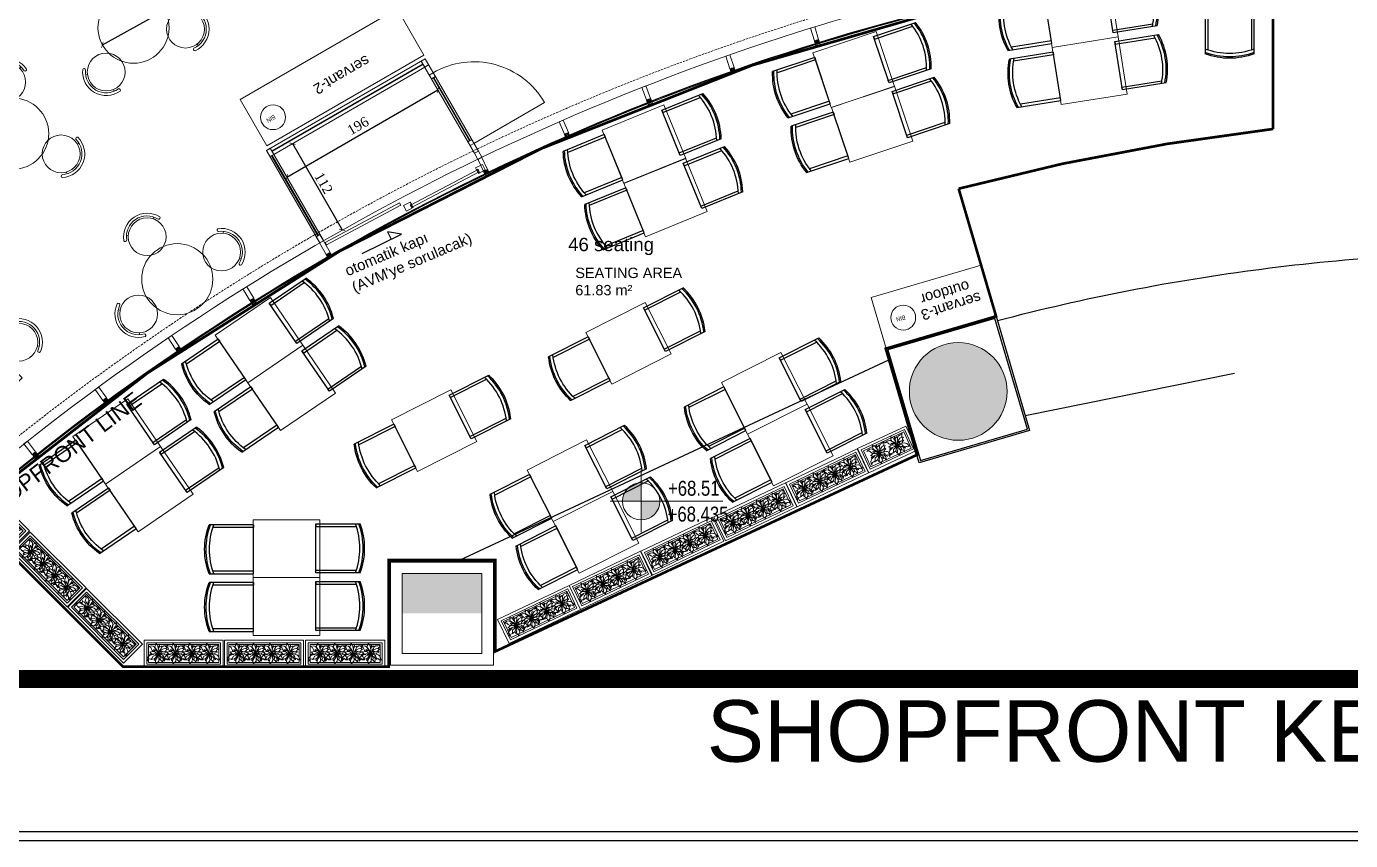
# Model space of a CAD drawing. Header units: millimetres. Extents: x 9129 to 19685, y -6152 to 3305.
# Drawn here: x 10634 to 12124, y 186 to 1102 of the extents above; entities that cross this region are included whole.
import ezdxf
from ezdxf.enums import TextEntityAlignment as Align
from ezdxf.xclip import XClip

# ---------------------------------------------------------------- set-up
doc = ezdxf.new("R2010")
doc.units = ezdxf.units.MM
doc.header["$LTSCALE"] = 5
doc.header["$XCLIPFRAME"] = 0
doc.linetypes.add('DASHEDX2', pattern=[1.5, 1, -0.5])
doc.linetypes.add('HIDDENX2', pattern=[0.75, 0.5, -0.25])
doc.layers.get('Defpoints').update_dxf_attribs({"lineweight": 9})
for name, color, linetype, lineweight in [('141125_RT1$0$2DKOT_200', 2, 'Continuous', 0), ('141125_RT1$0$LP-CLADDING', 31, 'Continuous', 15), ('141125_RT1$0$LP-CONCRETE', 4, 'Continuous', 15), ('141125_RT1$0$LP-CONCRETE_HATCH', 251, 'Continuous', 9), ('141125_RT1$0$LP-LEVELMARK', 2, 'Continuous', 9), ('141125_RT1$0$LP-SHOPFRONT', 230, 'Continuous', 9), ('2DGORUNUS3', 41, 'Continuous', 0), ('A-_DOOR----_E-', 6, 'Continuous', 13), ('A-_WIND----_E-', 4, 'Continuous', 13), ('LP-AREA_POLYLINE', 7, 'Continuous', 5), ('LP-HATCH', 8, 'Continuous', 9), ('no3_ahşap gorunus on kalın', 34, 'Continuous', 20), ('no3_cam kesit on', 131, 'Continuous', 18), ('no3_doğrama gorunus', 243, 'Continuous', 0), ('no3_duvar kaplama', 8, 'Continuous', 9), ('no3_mermer gorunus on', 31, 'Continuous', 15), ('no3_sandalye masa', 202, 'Continuous', 15), ('no3_tefriş izdüşüm', 87, 'Continuous', 15), ('no3_tefriş kesit ön', 24, 'Continuous', 25), ('no3_yazı tefriş', 152, 'Continuous', 15), ('no3_ölçü tefriş', 252, 'Continuous', 0)]:
    doc.layers.add(name, color=color, linetype=linetype, lineweight=lineweight)
for name, color, linetype in [('I-Anno-Note', 11, 'Continuous'), ('LP-DIMENSION_INT_100', 51, 'Continuous'), ('LP-RETAIL_LINE', 10, 'DASHEDX2'), ('LP-UNIT_LINE', 170, 'Continuous'), ('xref_4_vitrin_kaplama$0$2DCAM', 6, 'Continuous')]:
    doc.layers.add(name, color=color, linetype=linetype)
doc.styles.add('141125_RT1$0$OLCU', font='arial.ttf', dxfattribs={"width": 0.8})
doc.styles.add('AR_TEXT_200', font='arial.ttf', dxfattribs={"height": 40})
doc.styles.add('ATG_ROMANS', font='GOTHIC.TTF', dxfattribs={"width": 0.75})
doc.styles.add('ROMANSTW', font='georgia.ttf')
doc.styles.get("Standard").update_dxf_attribs({"font": 'arial.ttf'})
doc.styles.add('TEXT-500', font='arial.ttf', dxfattribs={"height": 1.25})
doc.dimstyles.new('M1', dxfattribs={"dimtxt": 11, "dimasz": 5, "dimexe": 2, "dimexo": 5, "dimgap": 3, "dimtad": 1, "dimdec": 1, "dimzin": 12, "dimdsep": 46, "dimtxsty": 'ROMANSTW', "dimblk": 'ARCHTICK', "dimcen": 0.09, "dimse1": 1, "dimse2": 1, "dimclrd": 251, "dimclre": 251, "dimclrt": 1, "dimadec": 0, "dimazin": 0, "dimtfac": 1, "dimtdec": 1, "dimtix": 1, "dimtmove": 0, "dimatfit": 3, "dimldrblk": 'ARCHTICK', "dimfxl": 1, "dimtolj": 1, "dimtzin": 0, "dimarcsym": 0})
pattern_1 = [(0, (0, 0), (0.9375, 1.875), [0, -1.875])]

# ---------------------------------------------------------------- blocks, each defined once
blk = doc.blocks.new('sand3 utr')
at = {"layer": 'no3_sandalye masa', "ltscale": 50}
for p, q in [((98898.1, -13716.7), (98900, -13715.3)), ((98938.2, -13716.7), (98936.4, -13715.3))]:
    blk.add_line(p, q, dxfattribs=at)
blk.add_circle((98918.2, -13701.2), 23, dxfattribs=at)
for centre, radius, start, end in [((98893.7, -13712.7), 1.82, 42.0692, 185.739), ((98918.2, -13701.2), 28.7, 203.9041, 336.0959), ((98918.2, -13701.2), 25.3, 203.9041, 336.0959), ((98942.6, -13712.7), 1.82, 354.261, 137.9308)]:
    blk.add_arc(centre, radius, start, end, dxfattribs=at)
blk = doc.blocks.new('rafine sandalye 2 turkıs')
at = {"color": 6, "ltscale": 12, "xscale": -1, "rotation": 176.9426487830267}
blk.add_blockref('sand3 utr', (-87719.4, -7194), dxfattribs=at)
blk = doc.blocks.new('141111')
at = {"layer": 'no3_mermer gorunus on'}
for p, q in [((14817.1, -7089.2), (14764, -7142.2)), ((14962.1, -7234.2), (14909.1, -7287.2)), ((15107.1, -7379.2), (15054.1, -7432.2)), ((15252.1, -7524.2), (15199.1, -7577.2)), ((15397.1, -7669.2), (15344.1, -7722.3))]:
    blk.add_line(p, q, dxfattribs=at)
for points in [[(14721.6, -7099.8), (14806.4, -7184.6), (14859.5, -7131.6), (14774.7, -7046.8)], [(14866.7, -7244.8), (14951.5, -7329.6), (15004.5, -7276.6), (14919.7, -7191.8)], [(15011.7, -7389.8), (15096.5, -7474.6), (15149.5, -7421.6), (15064.7, -7336.8)], [(15156.7, -7534.8), (15241.5, -7619.6), (15294.5, -7566.6), (15209.7, -7481.8)], [(15301.7, -7679.9), (15386.5, -7764.7), (15439.5, -7711.6), (15354.7, -7626.8)]]:
    blk.add_lwpolyline(points, close=True, dxfattribs=at)
at = {"layer": 'no3_sandalye masa'}
for p, q in [((14685.1, -7126.3), (14713.8, -7097.7)), ((14717.1, -7097.7), (15390.5, -7771.1)), ((14679.2, -7120.4), (14668.3, -7131.3)), ((14685.1, -7126.3), (14679.2, -7120.4)), ((14668.3, -7131.3, 0), (15356.9, -7819.9, 0)), ((14680.1, -7131.3), (14668.3, -7131.3)), ((14685.1, -7126.3), (14680.1, -7131.3)), ((14680.1, -7131.3), (15356.9, -7808.1)), ((14685.1, -7126.3), (15361.9, -7803.1)), ((14852, -7230.2), (14815.4, -7266.7)), ((14987.3, -7365.5), (14950.8, -7402)), ((15122.7, -7500.9), (15086.2, -7537.4)), ((15258, -7636.2), (15221.5, -7672.8)), ((15361.9, -7803.1), (15390.5, -7774.4)), ((15361.9, -7803.1), (15356.9, -7808.1)), ((15361.9, -7803.1), (15367.8, -7809)), ((15356.9, -7808.1), (15356.9, -7819.9)), ((15367.8, -7809), (15356.9, -7819.9))]:
    blk.add_line(p, q, dxfattribs=at)
for centre, start, end in [((14715.4, -7099.3), 45, 135), ((15388.9, -7772.8), 315, 45)]:
    blk.add_arc(centre, 2.38, start, end, dxfattribs=at)
at = {"layer": 'no3_duvar kaplama', "xscale": 0.925013155566611, "yscale": 0.925013155566611, "zscale": 0.925013155566611, "rotation": 314.6089864763287}
for p in [(6357.4, -72.9), (6399.7, -115.2), (6502.4, -217.9), (6544.7, -260.2), (6647.5, -362.9), (6689.7, -405.2), (6792.5, -508), (6834.8, -550.2), (6937.5, -653), (6979.8, -695.3)]:
    blk.add_blockref('rafine sandalye 2 turkıs', p, dxfattribs=at)
blk = doc.blocks.new('s42')
at = {"layer": 'no3_duvar kaplama', "xscale": -0.9250131555666111, "yscale": 0.9250131555666113, "zscale": 0.9250131555666113, "rotation": 266.9693873691843}
blk.add_blockref('rafine sandalye 2 turkıs', (15457.9, -17304.7), dxfattribs=at)
blk = doc.blocks.new('12hbhg')
at = {"layer": 'no3_mermer gorunus on'}
blk.add_circle((19125.1, -7457.4), 40, dxfattribs=at)
at = {"layer": 'no3_ölçü tefriş'}
for p, rotation in [((15175.7, -25305.4), 98.26094698349456), ((5643, 4886.8), 338.2609469834944)]:
    blk.add_blockref('s42', p, dxfattribs=dict(at, rotation=rotation))
at = {"layer": 'no3_ölçü tefriş', "xscale": -1, "rotation": 38.26094698349765}
blk.add_blockref('s42', (28540.1, 8211.2), dxfattribs=at)
blk = doc.blocks.new('_ArchTick')
at = {"color": 0, "linetype": 'ByBlock', "const_width": 0.15}
blk.add_lwpolyline([(-0.5, -0.5), (0.5, 0.5)], dxfattribs=at)
blk = doc.blocks.new('*D240')
at = {"layer": 'Defpoints', "color": 0, "transparency": 16777216}
for p in [(10789.4, 1119.7), (10719.3, 1081.2)]:
    blk.add_point(p, dxfattribs=at)
at = {"layer": 'LP-DIMENSION_INT_100', "color": 251, "lineweight": -2, "transparency": 16777216}
for p in [(10829, 1141.5), (10719.3, 1081.2)]:
    blk.add_line(p, (10789.4, 1119.7), dxfattribs=at)
at = {"layer": 'LP-DIMENSION_INT_100', "color": 251, "lineweight": -2, "transparency": 16777216, "xscale": 5, "yscale": 5, "zscale": 5}
for p, rotation in [((10789.4, 1119.7), 208.8065022007873), ((10719.3, 1081.2), 28.8065022007873)]:
    blk.add_blockref('_ArchTick', p, dxfattribs=dict(at, rotation=rotation))
at = {"layer": 'LP-DIMENSION_INT_100', "color": 1, "transparency": 16777216, "insert": (10809.3, 1140.9), "char_height": 11, "attachment_point": 5, "rotation": 28.8065, "style": 'ROMANSTW'}
blk.add_mtext('\\A1;∅80', dxfattribs=at)
blk = doc.blocks.new('mgdlkgm')
at = {"layer": '141125_RT1$0$LP-CONCRETE_HATCH'}
h = blk.add_hatch(color=256, dxfattribs=at)
edge = h.paths.add_edge_path()
edge.add_arc((62826.9, -8590), 55, 0, 360)
blk.add_hatch(color=256, dxfattribs=at).paths.add_polyline_path([(62201.1, -8794.8), (62291.1, -8794.8), (62291.1, -8884.8), (62201.1, -8884.8)])
at = {"layer": '141125_RT1$0$LP-CONCRETE'}
blk.add_lwpolyline([(62201.1, -8794.8), (62291.1, -8794.8), (62291.1, -8884.8), (62201.1, -8884.8)], close=True, dxfattribs=at)
blk.add_circle((62826.9, -8590), 55, dxfattribs=at)
blk = doc.blocks.new('Mullion')
at = {"layer": 'A-_WIND----_E-', "lineweight": 0, "ltscale": 0.3}
h = blk.add_hatch(dxfattribs=at)
h.set_pattern_fill('DOTS', color=8, scale=30)
h.set_pattern_definition(pattern_1)
h.paths.add_polyline_path([(0, 25), (-30, 25), (-30, 10), (0, 10)])
h = blk.add_hatch(dxfattribs=at)
h.set_pattern_fill('DOTS', color=8, scale=30)
h.set_pattern_definition(pattern_1)
h.paths.add_polyline_path([(0, -25), (-30, -25), (-30, -10), (0, -10)])
at = {"layer": 'A-_WIND----_E-', "color": 8, "lineweight": 0, "ltscale": 0.3}
for points in [[(-185, 25), (-35, 25), (-35, -25), (-185, -25)], [(-35, -5), (0, -5), (0, 5), (-35, 5)], [(-30, 10), (0, 10), (0, 25), (-30, 25)], [(5, 25), (21, 25), (21, -25), (5, -25)], [(-30, -10), (0, -10), (0, -25), (-30, -25)]]:
    blk.add_lwpolyline(points, close=True, dxfattribs=at)
blk = doc.blocks.new('141125_RT1$0$KOT_200')
at = {"layer": '141125_RT1$0$LP-LEVELMARK'}
h = blk.add_hatch(color=256, dxfattribs=at)
h.paths.add_polyline_path([(50, 0, 0.414214), (0, 50), (0, 0)])
h.paths.add_polyline_path([(0, -50), (0, 0), (-50, 0, 0.414214)])
for points in [[(0, 82.9), (0, -218.6)], [(82.9, 0), (-82.9, 0)]]:
    blk.add_lwpolyline(points, dxfattribs=at)
blk.add_circle((0, 0), 50, dxfattribs=at)
at = {"layer": '141125_RT1$0$LP-LEVELMARK', "style": '141125_RT1$0$OLCU', "width": 0.8}
blk.add_attdef('KABA-KOT', text='', height=40, rotation=270, dxfattribs=at).set_placement((-14.2, -71.1), align=Align.TOP_LEFT)
blk.add_attdef('INCE-KOT', text='', height=40, rotation=270, dxfattribs=at).set_placement((2.9, -72.1), align=Align.BOTTOM_LEFT)
blk = doc.blocks.new('A$C25195F0E')
at = {"layer": 'LP-AREA_POLYLINE', "elevation": 0}
for points in [[(1241.3, 1481.8), (1740.6, 982.4), (1740.6, -260.5, 0.060132), (1740.6, -260.5), (1740.6, -260.5), (1740.6, -260.5), (1740.6, -260.5), (1740.6, -260.5), (1740.6, -260.5), (1740.6, -260.5), (1740.6, -260.5), (1740.6, -260.5, 0.142516), (363.9, -881.8), (-329.2, -187.7), (-378.7, -138.2)], [(1832.1, 631.3), (1832.1, -450.6, 0.036002), (1478.4, -517.8), (1520.5, -661.4), (1396.3, -697.8), (1431.3, -817.3), (1295.9, -880.4), (957, -1038.4), (957, -935.7), (837, -935.7), (837, -1055.7), (538.1, -1055.7), (364.2, -881.5), (364.2, -881.5, -0.142737), (1742.1, -260.5), (1742.1, 631.3)]]:
    blk.add_lwpolyline(points, format="xyb", close=True, dxfattribs=at)
blk = doc.blocks.new('tgr')
at = {"color": 5}
for p, q in [((84349, -49554), (89180, -47302)), ((108412, -49554), (103571, -47297)), ((93068, -47454, 0), (90713, -47929, 0)), ((99688, -47453, 0), (102038, -47927, 0)), ((84751, -50581), (89493, -48369, 0)), ((108011, -50581), (103258, -48365, 0)), ((83601, -50754), (83601, -71529)), ((84601, -50754), (84601, -71529)), ((108161, -50754), (108161, -71529)), ((109161, -50754), (109161, -71529)), ((84751, -71679), (89561, -71679, 0)), ((90761, -71679, 0), (101981, -71679, 0)), ((103181, -71679, 0), (108011, -71679, 0)), ((83601, -72679), (89561, -72679, 0)), ((90761, -72679, 0), (101981, -72679, 0)), ((103181, -72679, 0), (108011, -72679, 0))]:
    blk.add_line(p, q, dxfattribs=at)
for points in [[(90761, -48095), (89520, -48459), (89143, -47175), (90385, -46811)], [(102000, -48095), (103242, -48459), (103618, -47175), (102376, -46811)], [(83551, -49554), (84751, -49554), (84751, -50754), (83551, -50754)], [(83571, -49574), (84731, -49574), (84731, -50734), (83571, -50734)], [(108011, -49554), (109211, -49554), (109211, -50754), (108011, -50754)], [(108031, -49574), (109191, -49574), (109191, -50734), (108031, -50734)], [(83551, -57954), (84751, -57954), (84751, -59154), (83551, -59154)], [(83571, -57974), (84731, -57974), (84731, -59134), (83571, -59134)], [(108008, -66454), (109208, -66454), (109208, -67654), (108008, -67654)], [(108028, -66474), (109188, -66474), (109188, -67634), (108028, -67634)], [(89561, -71529), (90761, -71529), (90761, -72729), (89561, -72729)], [(89581, -71549), (90741, -71549), (90741, -72709), (89581, -72709)], [(108011, -71529), (109211, -71529), (109211, -72729), (108011, -72729)], [(108031, -71549), (109191, -71549), (109191, -72709), (108031, -72709)]]:
    blk.add_lwpolyline(points, close=True, dxfattribs=at)
at = {"color": 5, "elevation": 0}
for points in [[(90371, -46836), (89168, -47188), (89533, -48434), (90737, -48082)], [(102390, -46836), (103593, -47188), (103228, -48434), (102025, -48082)], [(108011, -57954), (109211, -57954), (109211, -59154), (108011, -59154)], [(108031, -57974), (109191, -57974), (109191, -59134), (108031, -59134)], [(83551, -66454), (84751, -66454), (84751, -67654), (83551, -67654)], [(83571, -66474), (84731, -66474), (84731, -67634), (83571, -67634)], [(83551, -71529), (84751, -71529), (84751, -72729), (83551, -72729)], [(83571, -71549), (84731, -71549), (84731, -72709), (83571, -72709)], [(101981, -71529), (103181, -71529), (103181, -72729), (101981, -72729)], [(102001, -71549), (103161, -71549), (103161, -72709), (102001, -72709)]]:
    blk.add_lwpolyline(points, close=True, dxfattribs=at)
at = {"color": 5, "extrusion": (0, 0, -1)}
blk.add_arc((-96381, -69572, 0), 23487, 75.2459, 104.7541, dxfattribs=at)
blk = doc.blocks.new('A$C48A02AB7')
at = {"xscale": 0.1, "yscale": 0.1, "zscale": 0.1}
blk.add_blockref('tgr', (-8370.1, 5060.4), dxfattribs=at)
blk = doc.blocks.new('plan3')
at = {"layer": 'A-_DOOR----_E-', "lineweight": 0, "ltscale": 0.3}
h = blk.add_hatch(dxfattribs=at)
h.set_pattern_fill('DOTS', color=8, scale=3, angle=297.6449)
h.set_pattern_definition([(270, (7086.4, -15), (1.875, -0.9375), [0, -1.875])])
h.paths.add_polyline_path([(26465, -7474.1), (26463.6, -7471.5), (26465, -7470.8), (26466.4, -7473.4)])
h = blk.add_hatch(dxfattribs=at)
h.set_pattern_fill('DOTS', color=8, scale=3, angle=297.6449)
h.set_pattern_definition([(270, (7931.4, -15), (1.875, -0.9375), [0, -1.875])])
h.paths.add_polyline_path([(26390.2, -7513.3), (26388.8, -7510.7), (26390.1, -7510), (26391.5, -7512.6)])
at = {"elevation": 0}
blk.add_lwpolyline([(26334.4, -7565), (26378.7, -7543.5), (26363.1, -7540.7), (26367.1, -7549.1)], dxfattribs=at)
at = {"layer": '141125_RT1$0$LP-CLADDING', "elevation": 0, "flags": 128}
for points in [[(26364.4, -7970.1), (26364.4, -7910.1), (26484.4, -7910.1)], [(26484.4, -7910.1), (26484.4, -7970.1)], [(26366.4, -7970.1), (26366.4, -7912.1), (26482.4, -7912.1), (26482.4, -7970.1)]]:
    blk.add_lwpolyline(points, dxfattribs=at)
at = {"layer": '141125_RT1$0$LP-SHOPFRONT'}
for centre, start, end in [((27647.4, -9911.9, 0), 98.0671, 107.5987), ((27647.4, -9911.9), 107.5987, 133.2629)]:
    blk.add_arc(centre, 2703.7, start, end, dxfattribs=at)
at = {"layer": '2DGORUNUS3', "linetype": 'HIDDENX2'}
blk.add_lwpolyline([(25764.4, -7970.1), (25764.4, -7930.1, -0.153565), (27238, -7209), (27238, -5980.3), (27603.2, -5980.3)], format="xyb", dxfattribs=at)
at = {"layer": 'A-_DOOR----_E-'}
blk.add_line((26466.8, -7474.3, 0), (26465.5, -7475, 0), dxfattribs=at)
at = {"layer": 'A-_DOOR----_E-', "elevation": 0}
for points in [[(26465, -7470.8), (26388.8, -7510.7), (26390.2, -7513.3), (26466.4, -7473.4)], [(26292.9, -7552.6), (26376.7, -7508.3), (26378, -7510.9), (26294.3, -7555.2)]]:
    blk.add_lwpolyline(points, close=True, dxfattribs=at)
for points in [[(26464.7, -7470.3), (26463.4, -7471), (26462.2, -7468.8), (26469.8, -7464.9), (26473, -7471.1), (26465.5, -7475), (26465.3, -7474.6), (26466.6, -7473.9), (26464.7, -7470.3)], [(26388.6, -7510.2), (26389.9, -7509.5), (26388.7, -7507.3), (26381.2, -7511.3), (26384.4, -7517.5), (26392, -7513.5), (26391.7, -7513.1), (26390.4, -7513.8), (26388.6, -7510.2)]]:
    blk.add_lwpolyline(points, dxfattribs=at)
at = {"layer": 'A-_DOOR----_E-', "color": 8, "lineweight": 0, "ltscale": 0.3, "elevation": 0}
for points in [[(26465, -7470.8), (26466.4, -7473.4), (26465, -7474.1), (26463.6, -7471.5)], [(26390.1, -7510), (26391.5, -7512.6), (26390.2, -7513.3), (26388.8, -7510.7)]]:
    blk.add_lwpolyline(points, close=True, dxfattribs=at)
at = {"layer": 'A-_WIND----_E-', "color": 8, "lineweight": 0, "ltscale": 0.3, "elevation": 0}
for points in [[(27249.5, -6021), (27249.5, -7218, 0.040135), (26824.3, -7316.2)], [(25775.9, -7970.1), (25775.9, -7934.1, -0.113196), (26824.3, -7316.2)]]:
    blk.add_lwpolyline(points, format="xyb", dxfattribs=at)
at = {"layer": 'LP-RETAIL_LINE', "ltscale": 0.2, "const_width": 3}
blk.add_lwpolyline([(27359.5, -6343.1), (27359.5, -7425, 0.036002), (27005.7, -7492.2), (27047.8, -7635.8), (26923.7, -7672.2), (26958.7, -7791.7), (26823.2, -7854.8), (26484.4, -8012.8), (26484.4, -7910.1), (26364.4, -7910.1), (26364.4, -8030.1), (26065.5, -8030.1), (25891.6, -7855.9), (25891.6, -7855.9, -0.142737), (27269.5, -7234.9), (27269.5, -6343.1)], format="xyb", close=True, dxfattribs=at)
at = {"layer": 'LP-UNIT_LINE', "color": 252, "lineweight": 100, "ltscale": 0.1, "const_width": 20, "elevation": 0}
blk.add_lwpolyline([(27603.2, -5413.9), (27603.2, -8043.8), (25002.8, -8043.8), (25002.8, -5413.9)], close=True, dxfattribs=at)
at = {"layer": 'no3_cam kesit on'}
for p, q in [((26232.9, -7449.8), (26402.8, -7351.7)), ((26233.1, -7450.2), (26403, -7352.1)), ((26233.3, -7450.5), (26403.2, -7352.4)), ((26455.3, -7438.5), (26414.4, -7367.6)), ((26455.6, -7438.3), (26414.7, -7367.4)), ((26456, -7438.1), (26415.1, -7367.2)), ((26232.6, -7455.1), (26284.6, -7545.2)), ((26233, -7454.9), (26285, -7545)), ((26233.3, -7454.7), (26285.3, -7544.8))]:
    blk.add_line(p, q, dxfattribs=at)
at = {"layer": 'no3_doğrama gorunus'}
for p, q in [((26405.3, -7346.1), (26226.8, -7449.2)), ((26235.1, -7453.6), (26405, -7355.5)), ((26404.9, -7346.4), (26401, -7348.6)), ((26460.9, -7452.4), (26401, -7348.6)), ((26465.3, -7449.9), (26405.3, -7346.1)), ((26291.1, -7550.6), (26231.1, -7446.7)), ((26286.8, -7553.1), (26226.8, -7449.2))]:
    blk.add_line(p, q, dxfattribs=at)
at = {"layer": 'no3_doğrama gorunus', "elevation": 0}
for points in [[(26401, -7348.6), (26405, -7355.5), (26409.3, -7353), (26405.3, -7346.1), (26401, -7348.6)], [(26410.1, -7364.3), (26412.6, -7368.6), (26416.9, -7366.1), (26414.4, -7361.8), (26410.1, -7364.3)], [(26226.8, -7449.2), (26230.8, -7456.1), (26235.1, -7453.6), (26231.1, -7446.7), (26226.8, -7449.2)], [(26453.5, -7439.5), (26456, -7443.8), (26460.3, -7441.3), (26457.8, -7437), (26453.5, -7439.5)], [(26460.9, -7452.4), (26464.9, -7459.3), (26469.3, -7456.8), (26465.3, -7449.9), (26460.9, -7452.4)], [(26282.8, -7546.2), (26286.8, -7553.2), (26291.1, -7550.7), (26287.1, -7543.7), (26282.8, -7546.2)]]:
    blk.add_lwpolyline(points, dxfattribs=at)
at = {"layer": 'no3_mermer gorunus on', "color": 252}
blk.add_line((26460.3, -7441.3), (26539.9, -7395.4), dxfattribs=at)
blk.add_arc((26460.3, -7441.3), 91.9, 30, 120.0005, dxfattribs=at)
at = {"layer": 'no3_ölçü tefriş'}
blk.add_lwpolyline([(26379.4, -7925.1), (26469.4, -7925.1), (26469.4, -8015.1), (26379.4, -8015.1)], close=True, dxfattribs=at)
at = {"layer": 'xref_4_vitrin_kaplama$0$2DCAM'}
for centre, radius, start, end in [((27647.4, -9911, 0), 2703.7, 98.0671, 107.5987), ((27647.4, -9911), 2703.8, 107.5987, 133.2608)]:
    blk.add_arc(centre, radius, start, end, dxfattribs=at)
at = {"layer": '141125_RT1$0$LP-LEVELMARK'}
ref = blk.add_blockref('141125_RT1$0$KOT_200', (26648.5, -7843.9), dxfattribs=dict(at, xscale=0.4199999999999998, yscale=0.4199999999999998, zscale=0.4199999999999998, rotation=90.00000000000077))
XClip(ref).set_block_clipping_path([(-300.4715783101, -2310.2459765111), (5785.8061863477, 3918.2941745671)])
ref.add_attrib('INCE-KOT', '+68.51', dxfattribs={"layer": '141125_RT1$0$2DKOT_200', "height": 16.8, "style": '141125_RT1$0$OLCU', "width": 0.8}).set_placement((26678.7, -7842.7), align=Align.BOTTOM_LEFT)
ref.add_attrib('KABA-KOT', '+68.435', dxfattribs={"layer": '141125_RT1$0$2DKOT_200', "height": 16.8, "style": '141125_RT1$0$OLCU', "width": 0.8}).set_placement((26678.3, -7849.9), align=Align.TOP_LEFT)
at = {"layer": 'A-_WIND----_E-'}
ref = blk.add_blockref('Mullion', (26846.7, -7328.5), dxfattribs=dict(at, xscale=0.1, yscale=0.1, zscale=0.1, rotation=286.267305287188))
XClip(ref).set_block_clipping_path([(993.8802443414, -19498.1234907712), (8321.7556804049, 5614.4424587552), (-16217.229064784, 12774.9462440562), (-23545.1045008474, -12337.6197054703)])
ref = blk.add_blockref('Mullion', (26751.8, -7359.9), dxfattribs=dict(at, xscale=0.1, yscale=0.1, zscale=0.1, rotation=288.3864331591158))
XClip(ref).set_block_clipping_path([(273.9688288185, -18521.5983922165), (8525.4283236736, 6302.8279492026), (-15731.9980390687, 14365.8207583311), (-23983.4575339238, -10458.605583088)])
ref = blk.add_blockref('Mullion', (26658, -7394.8), dxfattribs=dict(at, xscale=0.09999999999999991, yscale=0.09999999999999991, zscale=0.09999999999999991, rotation=290.5055610310436))
XClip(ref).set_block_clipping_path([(-409.3409550512, -17519.1207348219), (8754.4163314365, 6983.2113862257), (-15188.2725737279, 15937.6647349476), (-24352.0298602157, -8564.6673860999)])
ref = blk.add_blockref('Mullion', (26565.7, -7433.1), dxfattribs=dict(at, xscale=0.09999999999999991, yscale=0.09999999999999991, zscale=0.09999999999999991, rotation=292.624688902971))
XClip(ref).set_block_clipping_path([(-1055.1144826996, -16492.0616979128), (9008.4064960917, 7654.6621478846), (-14586.7963712395, 17488.3282207897), (-24650.3173500308, -6658.3956250077)])
ref = blk.add_blockref('Mullion', (26474.8, -7474.8), dxfattribs=dict(at, xscale=0.09999999999999998, yscale=0.09999999999999998, zscale=0.09999999999999998, rotation=294.7438167748984))
XClip(ref).set_block_clipping_path([(-1662.4684712873, -15441.8260829898), (9287.0514123299, 8316.2618302671), (-13928.3921249826, 19015.6902332135), (-24877.9120085998, -4742.3976800435)])
ref = blk.add_blockref('Mullion', (26297.9, -7568.1), dxfattribs=dict(at, xscale=0.1, yscale=0.1, zscale=0.1, rotation=298.9820725187543))
XClip(ref).set_block_clipping_path([(-2758.6485855884, -13277.6008637734), (9916.7477869451, 9606.3029503694), (-12444.4783710775, 21992.1881223578), (-25119.874743611, -891.715691785)])
ref = blk.add_blockref('Mullion', (26212.2, -7619.6), dxfattribs=dict(at, xscale=0.09999999999999996, yscale=0.09999999999999996, zscale=0.09999999999999996, rotation=301.1012003906822))
XClip(ref).set_block_clipping_path([(-3245.9753666517, -12166.5714659778), (10266.9379526629, 10232.9798822182), (-11620.9985464275, 23437.252773813), (-25133.9118657421, 1037.701425617)])
ref = blk.add_blockref('Mullion', (26128.5, -7674.2), dxfattribs=dict(at, xscale=0.1000000000000001, yscale=0.1000000000000001, zscale=0.1000000000000001, rotation=303.2203282626098))
XClip(ref).set_block_clipping_path([(-3691.8859701544, -11038.281854224), (10640.0614627026, 10846.27913652), (-10744.6472678344, 24850.8790698996), (-25076.5947006914, 2966.3180791555)])
ref = blk.add_blockref('Mullion', (26046.8, -7731.9), dxfattribs=dict(at, xscale=0.09999999999999996, yscale=0.09999999999999996, zscale=0.09999999999999996, rotation=305.339456134538))
XClip(ref).set_block_clipping_path([(-4095.7704838435, -9894.2752922204), (11035.6079623119, 11445.3618484387), (-9816.6232001662, 26231.1334661292), (-24948.0016463215, 4891.49632547)])
ref = blk.add_blockref('Mullion', (25967.3, -7792.6), dxfattribs=dict(at, xscale=0.1000000000000001, yscale=0.1000000000000001, zscale=0.1000000000000001, rotation=307.4585840064657))
XClip(ref).set_block_clipping_path([(-4457.0764783566, -8736.1165411689), (11453.0364267802, 12029.4085983881), (-8838.1956858441, 27576.1280637777), (-24748.3085909809, 6810.6029242207)])
at = {"layer": 'LP-DIMENSION_INT_100', "color": 0}
ref = blk.add_blockref('mgdlkgm', (-35821.7, 869.7), dxfattribs=at)
XClip(ref).set_block_clipping_path([(60824.4977743, -8839.7825836436), (63440.4846377529, -6283.5459224874)])
at = {"layer": 'LP-DIMENSION_INT_100', "color": 2}
ref = blk.add_blockref('A$C48A02AB7', (26379.4, -8015.1), dxfattribs=at)
XClip(ref).set_block_clipping_path([(-1376.6039787397, 45.0035825949), (1223.7892346289, 2601.2402437511)])
at = {"layer": 'no3_ahşap gorunus on kalın'}
ref = blk.add_blockref('A$C25195F0E', (25527.4, -6974.4), dxfattribs=at)
XClip(ref).set_block_clipping_path([(-524.5749777342, -995.7045508397), (2091.4118857187, 1560.5321103166)])
at = {"ltscale": 0.05, "extrusion": (-2.07837e-08, -5.40479e-09, 1), "insert": (25906.6, -7859.8, 0), "char_height": 18, "width": 368.726, "attachment_point": 4, "text_direction": (0.797829, 0.602884, 0), "style": 'TEXT-500'}
blk.add_mtext('SHOPFRONT LINE', dxfattribs=at)
at = {"insert": (26722.3, -8137.9, 0), "char_height": 69.191, "attachment_point": 7}
blk.add_mtext('SHOPFRONT KEY PLAN', dxfattribs=at)
at = {"layer": 'LP-HATCH', "color": 1, "insert": (26574.4, -7581.1, 0), "char_height": 11.639, "attachment_point": 1, "style": 'AR_TEXT_200'}
blk.add_mtext_dynamic_manual_height_columns('{\\C0;SEATING AREA\\P61.83 m²}', width=346.088, gutter_width=200, heights=[0], dxfattribs=at)
at = {"layer": 'no3_yazı tefriş', "insert": (26313.6, -7579.8), "char_height": 12, "width": 306.448, "attachment_point": 1, "rotation": 23.1107}
blk.add_mtext("otomatik kapı\\P(AVM'ye sorulacak)", dxfattribs=at)
blk = doc.blocks.new('olea')
at = {"layer": 'no3_tefriş kesit ön'}
for p, q in [((12418.2, 3977.3), (12468.2, 3977.3)), ((12468.2, 3974.3), (12422.6, 3974.3)), ((12468.2, 3977.3), (12468.2, 3974.3)), ((12468.2, 3925.3), (12422.6, 3925.3)), ((12468.2, 3922.3), (12468.2, 3925.3))]:
    blk.add_line(p, q, dxfattribs=at)
blk.add_lwpolyline([(12468.2, 3977.3), (12468.2, 3922.3), (12418.2, 3922.3)], dxfattribs=at)
for centre in [(12491.4, 3949.8), (12493, 3949.8), (12496.8, 3949.8)]:
    blk.add_arc(centre, 78.1, 159.3903, 200.6097, dxfattribs=at)
blk = doc.blocks.new('dıs mekan')
at = {"layer": 'no3_mermer gorunus on', "elevation": 0}
blk.add_lwpolyline([(19416.2, -8287.5), (19416.2, -8362.5), (19481.2, -8362.5), (19481.2, -8287.5)], close=True, dxfattribs=at)
at = {"rotation": 269.9999251041265}
blk.add_blockref('olea', (15498.4, 4176.2, 0), dxfattribs=at)
at = {"xscale": -1, "rotation": 269.9999251041265}
blk.add_blockref('olea', (15499.5, -20830.4, 0), dxfattribs=at)
blk = doc.blocks.new('*D224')
at = {"layer": 'Defpoints', "color": 0, "transparency": 16777216}
for p in [(11082, 1056), (11096.8, 1030.5), (10912.2, 957.9)]:
    blk.add_point(p, dxfattribs=at)
at = {"layer": 'no3_mermer gorunus on', "color": 251, "lineweight": -2, "transparency": 16777216}
blk.add_line((10926.9, 932.4), (11096.8, 1030.5), dxfattribs=at)
at = {"layer": 'no3_mermer gorunus on', "color": 251, "lineweight": -2, "transparency": 16777216, "xscale": 5, "yscale": 5, "zscale": 5}
for p, rotation in [((11096.8, 1030.5), 29.99999999999671), ((10926.9, 932.4), 209.9999999999967)]:
    blk.add_blockref('_ArchTick', p, dxfattribs=dict(at, rotation=rotation))
at = {"layer": 'no3_mermer gorunus on', "color": 1, "transparency": 16777216, "insert": (11006.9, 990.1), "char_height": 11, "attachment_point": 5, "rotation": 30, "style": 'ROMANSTW'}
blk.add_mtext('\\A1;\\A1;196', dxfattribs=at)
blk = doc.blocks.new('*D225')
at = {"layer": 'Defpoints', "color": 0, "transparency": 16777216}
for p in [(10912.2, 957.9), (10989.1, 873), (10968.2, 860.9)]:
    blk.add_point(p, dxfattribs=at)
at = {"layer": 'no3_mermer gorunus on', "color": 251, "lineweight": -2, "transparency": 16777216}
blk.add_line((10933.1, 970), (10989.1, 873), dxfattribs=at)
at = {"layer": 'no3_mermer gorunus on', "color": 251, "lineweight": -2, "transparency": 16777216, "xscale": 5, "yscale": 5, "zscale": 5}
for p, rotation in [((10933.1, 970), 119.9999999999989), ((10989.1, 873), 299.9999999999989)]:
    blk.add_blockref('_ArchTick', p, dxfattribs=dict(at, rotation=rotation))
at = {"layer": 'no3_mermer gorunus on', "color": 1, "transparency": 16777216, "insert": (10968.4, 925.7), "char_height": 11, "attachment_point": 5, "rotation": 300, "style": 'ROMANSTW'}
blk.add_mtext('\\A1;112', dxfattribs=at)
blk = doc.blocks.new('KUST')
for p, q in [((-537.8676, 92.1822), (-503.4711, 23.4489)), ((-537.8676, 92.1822), (-463.362, 42.1554)), ((-503.4711, 23.4489), (-455.6715, -41.7687)), ((-463.362, 42.1554), (-434.0514, 39.6126)), ((-434.0514, 39.6126), (-403.9215, 49.5621)), ((-403.9215, 49.5621), (-374.8854, 71.5005)), ((-374.8854, 71.5005), (-341.4504, 80.271)), ((-358.7583, 88.0074), (-229.3899, 109.6617)), ((-358.7583, 88.0074), (-310.0158, 66.0072)), ((-310.0158, 66.0072), (-233.4045, 0.1647)), ((-244.2306, 189.663), (-184.0665, 173.124)), ((-244.2306, 189.663), (-239.1174, 162.3573)), ((-239.685, 336.1335), (-188.841, 298.3176)), ((-239.685, 336.1335), (-230.5524, 293.5158)), ((-239.1174, 162.3573), (-222.4227, 129.9063)), ((-233.4045, 0.1647), (-104.4477, 15.573)), ((-230.5524, 293.5158), (-228.4788, 238.8108)), ((-229.3899, 109.6617), (-170.6724, 96.4188)), ((-228.4788, 238.8108), (-205.3482, 189.6309)), ((-222.4227, 129.9063), (-187.4313, 100.788)), ((-205.3482, 189.6309), (-82.8231, 96.9543)), ((-188.841, 298.3176), (-145.0284, 287.3016)), ((-170.6724, 96.4188), (-11.1693, 3.2088)), ((-145.0284, 287.3016), (-100.7124, 274.3698)), ((-104.4477, 15.573), (-11.1693, 3.2088)), ((-103.8069, 15.2436), (-102.168, 14.9529)), ((-100.7124, 274.3698), (-63.8991, 204.2265)), ((-93.9786, 13.4904), (-90.7011, 12.9066)), ((-84.1506, 11.7402), (-77.6001, 10.5738)), ((-82.8231, 96.9543), (-5.4015, 0.8193)), ((-74.3223, 9.9837), (-26.889, 1.5219)), ((-69.1038, -9.9426), (0, 0)), ((-63.8991, 204.2265), (-48.8157, 155.9439)), ((-54.0846, 171.0501), (-47.685, 172.728)), ((-49.3332, 148.7067), (-43.5333, 227.9823)), ((-49.3332, 148.7067), (0, 0)), ((-43.5333, 227.9823), (-23.2542, 259.9023)), ((-23.2542, 259.9023), (11.8653, 211.821)), ((-17.6787, 254.2578), (6.276, 279.9246)), ((-7.1364, -16.143), (3.7995, 0.5379)), ((-5.8866, -3.7812), (3.7995, 0.5379)), ((-3.108, 385.9107), (13.8705, 328.9788)), ((-3.108, 385.9107), (58.5939, 322.2954)), ((-1.6707, -1.0344), (0, 0.0009)), ((0, 0), (4.8021, 74.922)), ((4.8021, 74.922), (26.7381, 170.7069)), ((6.276, 279.9246), (13.8705, 328.9788)), ((7.4709, 8.9997), (28.0566, 56.4675)), ((10.5516, 5.079), (104.7273, 68.3943)), ((11.8653, 211.821), (26.7381, 170.7069)), ((17.4273, 1.8357), (124.7544, 38.8617)), ((28.0566, 56.4675), (47.4564, 122.9415)), ((43.1214, -0.966), (84.7413, 11.9958)), ((47.4564, 122.9415), (72.0612, 153.9483)), ((58.5939, 322.2954), (86.6502, 262.1292)), ((72.0612, 153.9483), (109.749, 174.0645)), ((77.2065, 158.187), (92.148, 202.1874)), ((84.7413, 11.9958), (97.8243, 1.1055)), ((86.6502, 262.1292), (92.148, 202.1874)), ((91.5894, 226.8426), (125.226, 247.6959)), ((97.8243, 1.1055), (122.4015, -6.7728)), ((104.7273, 68.3943), (143.8662, 129.8148)), ((109.749, 174.0645), (145.1205, 187.4358)), ((124.4295, 182.1168), (163.8291, 272.1429)), ((124.7544, 38.8617), (258.8289, 151.7829)), ((125.226, 247.6959), (136.3314, 283.3464)), ((134.5461, 313.5705), (156.5415, 256.9062)), ((134.5461, 313.5705), (136.3314, 283.3464)), ((143.8662, 129.8148), (145.1205, 187.4358)), ((161.5494, 68.1771), (192.8925, 83.3337)), ((163.8291, 272.1429), (195.8727, 282.5934)), ((164.136, 72.5508), (165.4038, 69.1908)), ((192.8925, 83.3337), (220.4775, 63.9702)), ((195.8727, 282.5934), (210.402, 313.0074)), ((203.5905, -12.0759), (247.0278, 9.549)), ((210.402, 313.0074), (233.5008, 349.7589)), ((220.4775, 63.9702), (263.7864, 54.8676)), ((233.5008, 349.7589), (324.2022, 394.0086)), ((247.0278, 9.549), (278.2563, 7.5096)), ((258.8289, 151.7829), (282.0237, 180.375)), ((263.7864, 54.8676), (323.7306, 60.3606)), ((278.2563, 7.5096), (311.49, -2.1903)), ((282.0237, 180.375), (304.4313, 235.3593)), ((292.392, 2.7375), (306.972, 15.042)), ((295.926, 306.7908), (302.9253, 365.9202)), ((295.926, 306.7908), (304.4313, 235.3593)), ((302.9253, 365.9202), (324.2022, 394.0086)), ((306.972, 15.042), (323.7306, 60.3606)), ((-455.6715, -41.7687), (-359.6967, -80.0241)), ((-359.6967, -80.0241), (-226.8171, -71.7705)), ((-346.3254, -115.3953), (-285.5667, -97.4121)), ((-346.3254, -115.3953), (-308.3496, -119.7579)), ((-308.3496, -119.7579), (-266.3862, -133.7289)), ((-288.5787, -210.7407), (-264.537, -130.7739)), ((-288.5787, -210.7407), (-265.7958, -188.3949)), ((-285.5667, -97.4121), (-242.427, -73.5558)), ((-265.7958, -188.3949), (-229.3257, -187.0125)), ((-264.9765, -425.5371), (-213.9768, -393.7455)), ((-264.9765, -425.5371), (-200.7018, -420.9549)), ((-264.537, -130.7739), (-224.2125, -89.502)), ((-229.3257, -187.0125), (-191.8533, -189.4617)), ((-226.8171, -71.7705), (-198.8706, -67.0533)), ((-224.2125, -89.502), (-172.0182, -77.8587)), ((-213.9768, -393.7455), (-186.1356, -351.6588)), ((-203.6997, -52.3752), (-191.6472, -81.006)), ((-200.7018, -420.9549), (-125.5371, -403.2852)), ((-191.8533, -189.4617), (-157.4889, -172.2633)), ((-186.1356, -351.6588), (-185.481, -283.9599)), ((-185.481, -283.9599), (-174.1515, -225.744)), ((-174.1515, -225.744), (-144.3603, -162.6024)), ((-172.0182, -77.8587), (-84.1506, -38.6787)), ((-157.4889, -172.2633), (-105.4458, -131.5797)), ((-127.542, -21.1785), (-104.1639, -8.9058)), ((-127.542, -21.1785), (-68.733, -42.5835)), ((-125.5371, -403.2852), (-74.6292, -363.3315)), ((-114.0516, -150.6387), (-88.2201, -100.8933)), ((-114.0516, -150.6387), (-107.2401, -200.0085)), ((-112.0101, -244.2285), (-69.5433, -179.8896)), ((-112.0101, -244.2285), (-107.2401, -200.0085)), ((-104.1639, -8.9058), (-69.1038, -9.9426)), ((-92.0517, -101.8983), (-88.2201, -100.8933)), ((-88.2201, -100.8933), (-37.4082, -52.7826)), ((-74.6292, -363.3315), (-48.2025, -323.6619)), ((-69.5433, -179.8896), (-21.1485, -130.3644)), ((-68.733, -42.5835), (-6.6879, -4.1427)), ((-48.2025, -323.6619), (-27.96, -205.8129)), ((-37.4082, -52.7826), (-9.2376, -16.3308)), ((-27.96, -205.8129), (-23.2542, -133.761)), ((-26.2023, -274.9215), (1.9638, -179.2833)), ((-26.2023, -274.9215), (-24.2247, -321.4668)), ((-25.1676, -177.4407), (-10.3818, -179.8623)), ((-24.2247, -321.4668), (-3.1995, -354.8265)), ((-21.1485, -130.3644), (2.2014, -7.8531)), ((-10.3818, -179.8623), (1.062, -179.3244)), ((-4.2066, -0.6042), (-0.888, -1.2612)), ((-3.1995, -354.8265), (30.1302, -372.6861)), ((-1.1673, -29.2785), (1.9638, -179.2833)), ((2.019, -6.7131), (31.3524, -104.3151)), ((2.4309, -1.9182), (14.0442, -4.2168)), ((2.4309, -5.2506), (27.2325, -22.6113)), ((7.956, -0.1785), (43.1214, -0.966)), ((11.8197, -12.9525), (88.884, -97.41)), ((14.319, -11.6067), (64.8423, -52.5606)), ((30.1302, -372.6861), (55.9893, -408.8724)), ((31.3524, -104.3151), (111.5433, -230.6055)), ((55.9893, -408.8724), (63.0204, -435.6744)), ((63.0204, -435.6744), (96.4464, -336.8751)), ((64.8423, -52.5606), (105.6429, -52.0914)), ((66.7878, -161.9088), (92.4639, -282.6738)), ((71.4615, -53.5707), (96.2541, -70.9251)), ((73.1187, -179.5578), (76.4283, -177.777)), ((78.6165, -214.959), (95.3157, -238.9551)), ((88.884, -97.41), (180.3042, -157.3242)), ((92.4639, -282.6738), (98.3919, -297.4869)), ((95.3157, -238.9551), (141.5133, -290.268)), ((96.2541, -70.9215), (175.818, -101.2071)), ((96.4464, -336.8751), (98.3919, -297.4869)), ((105.6429, -52.0914), (154.8066, -41.6703)), ((113.8368, -228.1632), (146.6952, -239.8017)), ((122.4015, -6.7728), (182.1261, -23.8449)), ((141.5133, -290.268), (171.5196, -311.046)), ((145.7613, -240.603), (171.5196, -311.046)), ((146.6952, -239.8017), (173.5887, -240.9324)), ((154.8066, -41.6703), (182.1261, -23.8449)), ((163.1883, -17.2257), (203.5905, -12.0759)), ((173.5887, -240.9324), (207.6462, -238.1379)), ((175.818, -101.2071), (267.1785, -114.0747)), ((180.3042, -157.3242), (205.98, -177.189)), ((205.98, -177.189), (225.0918, -211.0542)), ((207.6462, -238.1379), (235.1349, -249.3438)), ((218.8431, -199.6125), (284.7201, -219.9669)), ((225.0918, -211.0542), (235.1349, -249.3438)), ((267.1785, -114.0747), (358.9785, -81.8115)), ((284.7201, -219.9669), (301.5429, -221.6928)), ((301.5429, -221.6928), (380.9511, -196.7721)), ((311.49, -2.1903), (338.6721, -27.7977)), ((338.6721, -27.7977), (364.7508, -41.4207)), ((344.7786, -86.7645), (406.9977, -124.4613)), ((358.9785, -81.8115), (399.7149, -34.2933)), ((364.7508, -41.4207), (399.7149, -34.2933)), ((380.9511, -196.7721), (433.548, -178.8825)), ((406.9977, -124.4613), (477.6765, -175.4928)), ((433.548, -178.8825), (477.6765, -175.4928))]:
    blk.add_line(p, q)
blk = doc.blocks.new('saksı')
blk.add_lwpolyline([(18781.8, -7860), (18702.8, -7860), (18702.8, -7840), (18781.8, -7840), (18781.8, -7860)])
at = {"layer": 'no3_ahşap gorunus on kalın'}
for points in [[(18786.8, -7865), (18697.8, -7865), (18697.8, -7835), (18786.8, -7835)], [(18783.8, -7862), (18700.8, -7862), (18700.8, -7838), (18783.8, -7838)]]:
    blk.add_lwpolyline(points, close=True, dxfattribs=at)
at = {"layer": 'no3_tefriş izdüşüm', "color": 68, "lineweight": 9, "xscale": -0.02819861025324538, "yscale": 0.02819861025324538, "zscale": 0.02819861025324538, "rotation": 202.4643433134551}
for p in [(18714, -7850.5), (18733.1, -7850.5), (18751.7, -7850.5), (18771.1, -7850.5)]:
    blk.add_blockref('KUST', p, dxfattribs=at)
blk = doc.blocks.new('t522')
blk.add_lwpolyline([(19015.4, -8107.6), (18965.4, -8107.6), (18965.4, -8087.6), (19015.4, -8087.6), (19015.4, -8107.6)])
at = {"layer": 'no3_ahşap gorunus on kalın'}
for points in [[(19020.4, -8112.6), (18960.4, -8112.6), (18960.4, -8082.6), (19020.4, -8082.6)], [(19017.4, -8109.6), (18963.4, -8109.6), (18963.4, -8085.6), (19017.4, -8085.6)]]:
    blk.add_lwpolyline(points, close=True, dxfattribs=at)
at = {"layer": 'no3_tefriş izdüşüm', "color": 68, "lineweight": 9, "xscale": -0.02819861025324538, "yscale": 0.02819861025324538, "zscale": 0.02819861025324538, "rotation": 202.4643433134551}
for p in [(18980.1, -8098.1), (19002.6, -8098.1)]:
    blk.add_blockref('KUST', p, dxfattribs=at)
blk = doc.blocks.new('S2')
at = {"layer": 'no3_mermer gorunus on', "lineweight": 9}
blk.add_lwpolyline([(10705, -13085.9), (10501, -13085.9), (10501, -13145.9), (10705, -13145.9), (10705, -13085.9)], dxfattribs=at)
blk.add_circle((10683, -13110.2), 14, dxfattribs=at)
at = {"layer": 'I-Anno-Note', "color": 2, "insert": (10685.9, -13109.9), "char_height": 5, "attachment_point": 5, "style": 'ATG_ROMANS'}
blk.add_mtext('\\A1;BIN', dxfattribs=at)
at = {"layer": 'no3_yazı tefriş', "insert": (10557.4, -13106.8), "char_height": 12, "width": 306.448, "attachment_point": 1}
blk.add_mtext('servant-2', dxfattribs=at)
blk = doc.blocks.new('SET33')
at = {"layer": 'no3_mermer gorunus on', "lineweight": 9, "elevation": 0}
blk.add_lwpolyline([(20094.7, -7578.2), (19970.9, -7614.5), (19987.8, -7672.1), (20111.6, -7635.8)], close=True, dxfattribs=at)
at = {"layer": 'no3_mermer gorunus on', "lineweight": 9}
blk.add_circle((20006.9, -7637.2), 14, dxfattribs=at)
at = {"layer": 'I-Anno-Note', "color": 2, "insert": (20004.2, -7638.3), "char_height": 5, "attachment_point": 5, "rotation": 196.3326, "style": 'ATG_ROMANS'}
blk.add_mtext('\\A1;BIN', dxfattribs=at)
at = {"layer": 'no3_yazı tefriş', "char_height": 12, "width": 306.448, "attachment_point": 1}
for s, insert, rotation in [('outdoor', (20082.9, -7606.9), 196.3326), ('servant-3', (20096, -7619.8), 197.3351)]:
    blk.add_mtext(s, dxfattribs=dict(at, insert=insert, rotation=rotation))

msp = doc.modelspace()

# ---------------------------------------------------------------- linework, layer by layer
for points in [[(9376.82, 185.99), (13491.82, 185.99), (13491.82, 3125.99), (9376.82, 3125.99)], [(9386.82, 195.99), (13481.82, 195.99), (13481.82, 3115.99), (9386.82, 3115.99)]]:
    msp.add_lwpolyline(points, close=True)
msp.add_lwpolyline([(11011.47, 846.56), (11055.71, 868.06), (11040.11, 870.82), (11044.18, 862.46)])
at = {"layer": '141125_RT1$0$LP-CLADDING', "elevation": 0, "flags": 128}
msp.add_lwpolyline([(11159.43, 383.42), (11043.43, 383.42), (11043.43, 499.42), (11159.43, 499.42)], close=True, dxfattribs=at)
at = {"layer": 'no3_mermer gorunus on'}
msp.add_circle((10803.55, 817.54), 40, dxfattribs=at)

# ---------------------------------------------------------------- block references
msp.add_blockref('plan3', (-15322.97, 8411.55))
at = {"layer": 'LP-DIMENSION_INT_100', "color": 2}
msp.add_blockref('141111', (-4810.54, 8417.97), dxfattribs=at)
for p, rotation in [((20882.31, 18955.63), 261.739053016504), ((-8572.05, 8267.35), 0.5123608040984851)]:
    msp.add_blockref('12hbhg', p, dxfattribs=dict(at, rotation=rotation))
at = {"layer": 'no3_mermer gorunus on', "color": 3}
for name, p, rotation in [('t522', (-9030.45, -71.93), 25.03113851840773), ('saksı', (-8761.38, -385.51), 25.48913256704371), ('saksı', (-8842.15, -423.96), 25.48913256704371), ('t522', (2903.17, 19699.19), 315.0000000000005), ('saksı', (-8924.31, -462.52), 25.48913256704371), ('saksı', (2956.96, 19294.61), 315.0000000000005), ('saksı', (-9005.23, -500.97), 25.48913256704371), ('saksı', (3020.36, 19231.2), 315.0000000000005), ('saksı', (-9085.56, -539.27), 25.48913256704371)]:
    msp.add_blockref(name, p, dxfattribs=dict(at, rotation=rotation))
for p in [(-7931.52, 8246.38), (-7841.21, 8246.38), (-7749.79, 8246.38)]:
    msp.add_blockref('saksı', p, dxfattribs=at)
at = {"layer": 'no3_ölçü tefriş'}
for name, p, rotation in [('dıs mekan', (-7461.8, 9483.14, 0), 7.489588767612865e-05), ('dıs mekan', (17004.22, 21626.79, 0), 278.988173526979), ('dıs mekan', (13275.47, 22139.64, 0), 288.5345922210062), ('dıs mekan', (17014.37, 21562.59, 0), 278.988173526979), ('dıs mekan', (13296.35, 22078.08, 0), 288.5345922210062), ('dıs mekan', (11707.44, 22121.45, 0), 292.1472378196841), ('dıs mekan', (11731.73, 22061.76, 0), 292.1472378196841), ('s42', (-7056.81, -3075.44), 33.03446913632834), ('dıs mekan', (6809.03, 21505.92, 0), 304.311167778813), ('dıs mekan', (9965.19, 21858.17, 0), 296.8212227587171), ('dıs mekan', (6845.67, 21452.23, 0), 304.311167778813), ('dıs mekan', (10117.94, 21801.72, 0), 296.8212227587171), ('dıs mekan', (9746.59, 21759.84, 0), 296.8212227587171), ('dıs mekan', (6648.86, 21392.09, 0), 304.311167778813), ('dıs mekan', (10147.27, 21743.71, 0), 296.8212227587171), ('dıs mekan', (6685.5, 21338.4, 0), 304.311167778813), ('dıs mekan', (9899.34, 21703.39, 0), 296.8212227587171), ('dıs mekan', (9928.67, 21645.38, 0), 296.8212227587171), ('dıs mekan', (19251.48, 19962.95, 0), 270.0000748958877), ('dıs mekan', (19251.48, 19897.95, 0), 270.0000748958877)]:
    msp.add_blockref(name, p, dxfattribs=dict(at, rotation=rotation))
at = {"layer": 'no3_ölçü tefriş', "color": 2, "rotation": 209.9999999999994}
msp.add_blockref('S2', (26718.23, -5012.5), dxfattribs=at)
at = {"layer": 'no3_ölçü tefriş', "xscale": -1}
for p, rotation in [((25676.26, -9810.27), 303.7128044506731), ((19635.17, 16822.24), 40.37129102559711)]:
    msp.add_blockref('s42', p, dxfattribs=dict(at, rotation=rotation))
at = {"layer": 'no3_ölçü tefriş', "color": 1}
msp.add_blockref('SET33', (-8386.57, 8411.55), dxfattribs=at)

# ---------------------------------------------------------------- texts
at = {"layer": 'no3_yazı tefriş', "insert": (11243.32, 864.09), "char_height": 15, "width": 229.8961, "attachment_point": 1}
msp.add_mtext('46 seating', dxfattribs=at)

# ---------------------------------------------------------------- dimensions: what is measured, and where the dimension line sits
at = {"layer": 'LP-DIMENSION_INT_100', "color": 2}
dim = msp.add_diameter_dim_2p(p1=(10719.31, 1081.19), p2=(10789.41, 1119.74), dimstyle='M1', dxfattribs=at)
dim.commit()
dim.dimension.update_dxf_attribs({"geometry": '*D240', "text_midpoint": (10809.27, 1140.88)})
at = {"layer": 'no3_mermer gorunus on', "color": 3}
dim = msp.add_linear_dim(base=(11096.78, 1030.46), p1=(10912.15, 957.92), p2=(11082.04, 1056), angle=30, text='\\A1;196', dimstyle='M1', override={"dimtxsty": 'ROMANSTW'}, dxfattribs=at)
dim.commit()
dim.dimension.update_dxf_attribs({"geometry": '*D224', "text_midpoint": (11011.84, 981.42), "dimtype": 161})
dim = msp.add_aligned_dim(p1=(10912.15, 957.92), p2=(10968.17, 860.89), distance=24.15, dimstyle='M1', dxfattribs=at)
dim.commit()
dim.dimension.update_dxf_attribs({"geometry": '*D225', "text_midpoint": (10968.44, 925.73)})

doc.saveas('drawing.dxf')
